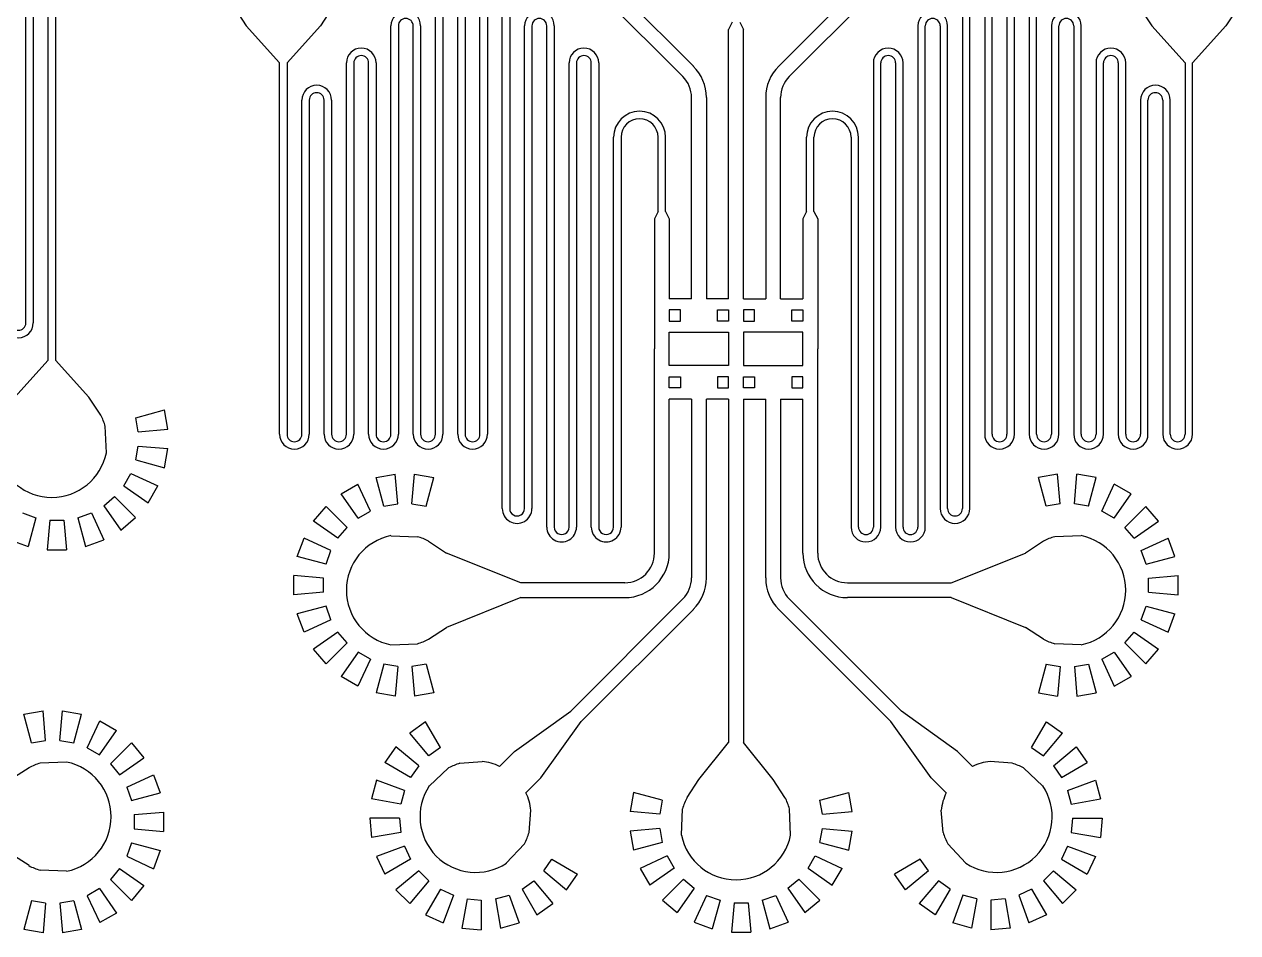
# Model space of a CAD drawing. Extents: x 5000 to 155000, y 156735 to 206735.
# Drawn here: x 98871 to 115220, y 182268 to 194501 of the extents above; entities that cross this region are included whole.
import ezdxf

# ---------------------------------------------------------------- set-up
doc = ezdxf.new("R2010")
doc.units = 0
doc.layers.get('0').update_dxf_attribs({"linetype": 'CONTINUOUS'})

# ---------------------------------------------------------------- blocks, each defined once
blk = doc.blocks.new('CellMigration_Res100umX10cm')
for p, q in [((6906, 7809), (6906, 12309)), ((7006, 12309), (7006, 7809)), ((7206, 7309), (7206, 12309)), ((7306, 12309), (7306, 7309)), ((7206, 7309), (6756, 6809)), ((7306, 7309), (7756, 6809)), ((7915, 6567), (7756, 6809)), ((8387, 6532), (8773, 6636)), ((8818, 6378), (8773, 6636)), ((7991, 6059), (7977, 6416)), ((8420, 6343), (8387, 6532)), ((8420, 6343), (8818, 6378)), ((8387, 5963), (8420, 6151)), ((8420, 6151), (8818, 6117)), ((8773, 5859), (8818, 6117)), ((8387, 5963), (8773, 5859)), ((8225, 5616), (8321, 5782)), ((8321, 5782), (8684, 5613)), ((8225, 5616), (8553, 5387)), ((8553, 5387), (8684, 5613)), ((7955, 5346), (8102, 5469)), ((8102, 5469), (8385, 5187)), ((6859, 5250), (7039, 5185)), ((7609, 5185), (7789, 5250)), ((7789, 5250), (7958, 4888)), ((7955, 5346), (8184, 5019)), ((7039, 5185), (6936, 4798)), ((7228, 5151), (7193, 4753)), ((7228, 5151), (7420, 5151)), ((7420, 5151), (7455, 4753)), ((7609, 5185), (7712, 4798)), ((8184, 5019), (8385, 5187)), ((6690, 4888), (6936, 4798)), ((7193, 4753), (7455, 4753)), ((7712, 4798), (7958, 4888)), ((6880, 2540), (7138, 2585)), ((6984, 2153), (6880, 2540)), ((7173, 2187), (7138, 2585)), ((7364, 2187), (7399, 2585)), ((7399, 2585), (7657, 2540)), ((7553, 2153), (7657, 2540)), ((7733, 2088), (7902, 2450)), ((7899, 1992), (8129, 2320)), ((7902, 2450), (8129, 2320)), ((6984, 2153), (7173, 2187)), ((7364, 2187), (7553, 2153)), ((8046, 1869), (8329, 2152)), ((8329, 2152), (8497, 1951)), ((7733, 2088), (7899, 1992)), ((6949, 1818), (6706, 1659)), ((7456, 1894), (7100, 1880)), ((8046, 1869), (8170, 1722)), ((8170, 1722), (8497, 1951)), ((8265, 1556), (8628, 1725)), ((8628, 1725), (8717, 1479)), ((8265, 1556), (8331, 1376)), ((8331, 1376), (8717, 1479)), ((8364, 1187), (8763, 1222)), ((8364, 1187), (8364, 995)), ((8763, 1222), (8763, 960)), ((8364, 995), (8763, 960)), ((6949, 500), (6706, 659)), ((8331, 806), (8265, 626)), ((8331, 806), (8717, 703)), ((8717, 703), (8628, 457)), ((8265, 626), (8628, 457)), ((7456, 425), (7100, 438)), ((8170, 460), (8046, 313)), ((8170, 460), (8497, 231)), ((7899, 190), (7733, 94)), ((7899, 190), (8129, -138)), ((8046, 313), (8329, 30)), ((8497, 231), (8329, 30)), ((6984, 28), (6880, -358)), ((7173, -5), (6984, 28)), ((7553, 28), (7364, -5)), ((7553, 28), (7657, -358)), ((7733, 94), (7902, -268)), ((7173, -5), (7138, -403)), ((7364, -5), (7399, -403)), ((8129, -138), (7902, -268)), ((7138, -403), (6880, -358)), ((7657, -358), (7399, -403))]:
    blk.add_line(p, q)
for centre, radius, start, end in [((6806, 7809), 200, 180, 0), ((6806, 7809), 100, 180, 0), ((7256, 6209), 750, 15.9728, 28.5014), ((7256, 6209), 750, 191.537, 348.463), ((7306, 1159), 750, 105.9728, 118.5014), ((7306, 1159), 750, 281.537, 78.463), ((7306, 1159), 750, 241.4986, 254.0272)]:
    blk.add_arc(centre, radius, start, end)
blk = doc.blocks.new('CellMigration_Res100umX10cm_WC200umWS200umPillarSp150')
for p, q in [((-2538, 18958), (-2277, 18981)), ((-2277, 18581), (-2277, 18981)), ((699, 18970), (453, 18881)), ((803, 18584), (699, 18970)), ((991, 18617), (957, 19016)), ((1218, 19016), (957, 19016)), ((1183, 18617), (1218, 19016)), ((1372, 18584), (1476, 18970)), ((1721, 18881), (1476, 18970)), ((4589, 18581), (4589, 18981)), ((4849, 18958), (4589, 18981)), ((-3027, 18780), (-2791, 18890)), ((-2654, 18514), (-2791, 18890)), ((-2468, 18564), (-2538, 18958)), ((-2086, 18564), (-2017, 18958)), ((-2017, 18958), (-1764, 18890)), ((-1901, 18514), (-1764, 18890)), ((622, 18518), (453, 18881)), ((1552, 18518), (1721, 18881)), ((4328, 18958), (4076, 18890)), ((4213, 18514), (4076, 18890)), ((4398, 18564), (4328, 18958)), ((4780, 18564), (4849, 18958)), ((4965, 18514), (5102, 18890)), ((5339, 18780), (5102, 18890)), ((-2827, 18433), (-3027, 18780)), ((-1727, 18433), (-1527, 18780)), ((-1527, 18780), (-1313, 18630)), ((227, 18750), (27, 18582)), ((456, 18423), (227, 18750)), ((1718, 18423), (1948, 18750)), ((2148, 18582), (1948, 18750)), ((3839, 18780), (3625, 18630)), ((4039, 18433), (3839, 18780)), ((5139, 18433), (5339, 18780)), ((-3427, 18445), (-3242, 18630)), ((-2985, 18323), (-3242, 18630)), ((-2827, 18433), (-2654, 18514)), ((-2468, 18564), (-2277, 18581)), ((-2086, 18564), (-1901, 18514)), ((-1570, 18323), (-1313, 18630)), ((309, 18299), (27, 18582)), ((803, 18584), (622, 18518)), ((1183, 18617), (991, 18617)), ((1552, 18518), (1372, 18584)), ((1865, 18299), (2148, 18582)), ((3882, 18323), (3625, 18630)), ((4398, 18564), (4213, 18514)), ((4780, 18564), (4589, 18581)), ((5139, 18433), (4965, 18514)), ((5296, 18323), (5553, 18630)), ((5738, 18445), (5553, 18630)), ((-3120, 18188), (-3427, 18445)), ((-3120, 18188), (-2985, 18323)), ((-1727, 18433), (-1570, 18323)), ((-1435, 18188), (-1128, 18445)), ((-1128, 18445), (-978, 18231)), ((-141, 18382), (-272, 18155)), ((186, 18152), (-141, 18382)), ((456, 18423), (309, 18299)), ((1865, 18299), (1718, 18423)), ((1988, 18152), (2316, 18382)), ((2447, 18155), (2316, 18382)), ((3440, 18445), (3290, 18231)), ((3746, 18188), (3440, 18445)), ((4039, 18433), (3882, 18323)), ((5432, 18188), (5296, 18323)), ((5432, 18188), (5738, 18445)), ((-3687, 17994), (-3577, 18231)), ((-3230, 18031), (-3577, 18231)), ((-1435, 18188), (-1325, 18031)), ((-1325, 18031), (-978, 18231)), ((90, 17986), (-272, 18155)), ((186, 18152), (90, 17986)), ((2084, 17986), (1988, 18152)), ((2084, 17986), (2447, 18155)), ((3636, 18031), (3290, 18231)), ((3746, 18188), (3636, 18031)), ((5542, 18031), (5888, 18231)), ((5998, 17994), (5888, 18231)), ((-3311, 17857), (-3687, 17994)), ((-3311, 17857), (-3230, 18031)), ((-1939, 18085), (-1697, 17823)), ((4251, 18085), (4008, 17823)), ((5623, 17857), (5542, 18031)), ((5623, 17857), (5998, 17994)), ((-362, 17910), (-407, 17652)), ((25, 17806), (-362, 17910)), ((2150, 17806), (2536, 17910)), ((2582, 17652), (2536, 17910)), ((-3777, 17481), (-3755, 17741)), ((-3361, 17672), (-3755, 17741)), ((-3377, 17481), (-3361, 17672)), ((-1634, 17672), (-1608, 17373)), ((25, 17806), (-9, 17617)), ((421, 17709), (435, 17353)), ((1891, 17709), (1877, 17353)), ((2183, 17617), (2150, 17806)), ((3945, 17672), (3919, 17373)), ((5672, 17672), (6066, 17741)), ((5689, 17481), (5672, 17672)), ((6089, 17481), (6066, 17741)), ((-9, 17617), (-407, 17652)), ((2183, 17617), (2582, 17652)), ((-3377, 17481), (-3777, 17481)), ((-9, 17426), (-407, 17391)), ((-407, 17391), (-362, 17133)), ((-9, 17426), (25, 17237)), ((2150, 17237), (2183, 17426)), ((2183, 17426), (2582, 17391)), ((2536, 17133), (2582, 17391)), ((5689, 17481), (6089, 17481)), ((-3361, 17290), (-3755, 17220)), ((-3687, 16968), (-3755, 17220)), ((-3311, 17105), (-3361, 17290)), ((25, 17237), (-362, 17133)), ((497, 17201), (656, 16959)), ((1815, 17201), (1656, 16959)), ((2150, 17237), (2536, 17133)), ((5623, 17105), (5672, 17290)), ((5672, 17290), (6066, 17220)), ((5998, 16968), (6066, 17220)), ((-3311, 17105), (-3687, 16968)), ((-2978, 17046), (-2717, 16803)), ((-1676, 17136), (-1474, 16934)), ((3987, 17136), (3786, 16934)), ((5290, 17046), (5028, 16803)), ((5623, 17105), (5998, 16968)), ((-3230, 16931), (-3577, 16731)), ((-3120, 16774), (-3230, 16931)), ((-1474, 16934), (-929, 16177)), ((656, 16959), (1056, 16459)), ((1656, 16959), (1256, 16459)), ((3786, 16934), (3241, 16177)), ((5432, 16774), (5542, 16931)), ((5542, 16931), (5888, 16731)), ((-3427, 16517), (-3577, 16731)), ((-3120, 16774), (-3427, 16517)), ((-2566, 16740), (-2267, 16714)), ((-2029, 16782), (-1828, 16581)), ((4341, 16782), (4139, 16581)), ((4877, 16740), (4578, 16714)), ((5432, 16774), (5738, 16517)), ((5738, 16517), (5888, 16731)), ((-2985, 16638), (-3242, 16332)), ((-2827, 16528), (-3027, 16182)), ((-2827, 16528), (-2985, 16638)), ((-1828, 16581), (-1071, 16036)), ((4139, 16581), (3382, 16036)), ((5139, 16528), (5296, 16638)), ((5139, 16528), (5339, 16182)), ((5296, 16638), (5553, 16332)), ((1056, 11834), (1056, 16459)), ((1056, 16459), (1056, 16459)), ((1256, 11834), (1256, 16459)), ((-3027, 16182), (-3242, 16332)), ((5339, 16182), (5553, 16332)), ((-1071, 16036), (439, 14527)), ((580, 14668), (-929, 16177)), ((1731, 14668), (3241, 16177)), ((3382, 16036), (1873, 14527)), ((-3940, 15700), (-4167, 15570)), ((-3771, 15338), (-3940, 15700)), ((-3437, 15835), (-3695, 15790)), ((-3591, 15403), (-3695, 15790)), ((-3402, 15437), (-3437, 15835)), ((-3211, 15437), (-3176, 15835)), ((-2918, 15790), (-3176, 15835)), ((-3022, 15403), (-2918, 15790)), ((5230, 15790), (5487, 15835)), ((5333, 15403), (5230, 15790)), ((5522, 15437), (5487, 15835)), ((5714, 15437), (5749, 15835)), ((5749, 15835), (6006, 15790)), ((5902, 15403), (6006, 15790)), ((6083, 15338), (6252, 15700)), ((6252, 15700), (6478, 15570)), ((-3937, 15242), (-4167, 15570)), ((6249, 15242), (6478, 15570)), ((-4367, 15402), (-4535, 15201)), ((-4084, 15119), (-4367, 15402)), ((-3402, 15437), (-3591, 15403)), ((-3022, 15403), (-3211, 15437)), ((5333, 15403), (5522, 15437)), ((5714, 15437), (5902, 15403)), ((6396, 15119), (6678, 15402)), ((6678, 15402), (6847, 15201)), ((-3771, 15338), (-3937, 15242)), ((6083, 15338), (6249, 15242)), ((-4207, 14972), (-4535, 15201)), ((-4084, 15119), (-4207, 14972)), ((-3494, 15144), (-3138, 15130)), ((-2986, 15068), (-2744, 14909)), ((5298, 15068), (5056, 14909)), ((5806, 15144), (5449, 15130)), ((6396, 15119), (6519, 14972)), ((6519, 14972), (6847, 15201)), ((-4666, 14975), (-4755, 14729)), ((-4303, 14806), (-4666, 14975)), ((-2744, 14909), (-2744, 14909)), ((-1744, 14509), (-2744, 14909)), ((4056, 14509), (5056, 14909)), ((5056, 14909), (5056, 14909)), ((6615, 14806), (6977, 14975)), ((6977, 14975), (7067, 14729)), ((-4369, 14626), (-4755, 14729)), ((-4303, 14806), (-4369, 14626)), ((6615, 14806), (6680, 14626)), ((6680, 14626), (7067, 14729)), ((-4801, 14472), (-4801, 14210)), ((-4402, 14437), (-4801, 14472)), ((-4402, 14437), (-4402, 14245)), ((-1744, 14509), (-344, 14509)), ((4056, 14509), (2656, 14509)), ((6714, 14437), (7112, 14472)), ((6714, 14437), (6714, 14245)), ((7112, 14472), (7112, 14210)), ((-4402, 14245), (-4801, 14210)), ((-1744, 14309), (-2744, 13909)), ((-344, 14309), (-1744, 14309)), ((556, 11834), (556, 14244)), ((756, 14244), (756, 11834)), ((1556, 14244), (1556, 11834)), ((1756, 11834), (1756, 14244)), ((2656, 14309), (4056, 14309)), ((4056, 14309), (5056, 13909)), ((6714, 14245), (7112, 14210)), ((-4369, 14056), (-4755, 13953)), ((-4755, 13953), (-4666, 13707)), ((-4369, 14056), (-4303, 13876)), ((-2986, 13750), (-2744, 13909)), ((-2744, 13909), (-2744, 13909)), ((56, 13909), (56, 11159)), ((256, 13909), (256, 11834)), ((2056, 13909), (2056, 11834)), ((2256, 13909), (2256, 11159)), ((5056, 13909), (5056, 13909)), ((5298, 13750), (5056, 13909)), ((6680, 14056), (6615, 13876)), ((6680, 14056), (7067, 13953)), ((7067, 13953), (6977, 13707)), ((-4303, 13876), (-4666, 13707)), ((6615, 13876), (6977, 13707)), ((-4207, 13710), (-4535, 13481)), ((-4207, 13710), (-4084, 13563)), ((-3494, 13675), (-3138, 13688)), ((5806, 13675), (5449, 13688)), ((6519, 13710), (6396, 13563)), ((6519, 13710), (6847, 13481)), ((-4535, 13481), (-4367, 13280)), ((-4084, 13563), (-4367, 13280)), ((-3937, 13440), (-4167, 13112)), ((-3937, 13440), (-3771, 13344)), ((-1394, 13559), (-1394, 6809)), ((-1294, 6809), (-1294, 13559)), ((-1094, 13559), (-1094, 7309)), ((-994, 7309), (-994, 13559)), ((-794, 13559), (-794, 7309)), ((-694, 7309), (-694, 13559)), ((-494, 13559), (-494, 8309)), ((-394, 8309), (-394, 13559)), ((2706, 8309), (2706, 13559)), ((2806, 13559), (2806, 8309)), ((3006, 7309), (3006, 13559)), ((3106, 13559), (3106, 7309)), ((3306, 7309), (3306, 13559)), ((3406, 13559), (3406, 7309)), ((3606, 6809), (3606, 13559)), ((3706, 13559), (3706, 6809)), ((6249, 13440), (6083, 13344)), ((6249, 13440), (6478, 13112)), ((6396, 13563), (6678, 13280)), ((6847, 13481), (6678, 13280)), ((-3771, 13344), (-3940, 12982)), ((-3591, 13278), (-3695, 12892)), ((-3591, 13278), (-3402, 13245)), ((-3402, 13245), (-3437, 12847)), ((-3211, 13245), (-3022, 13278)), ((-3211, 13245), (-3176, 12847)), ((-3022, 13278), (-2918, 12892)), ((-1994, 13309), (-1994, 6309)), ((-1894, 6309), (-1894, 13309)), ((-1694, 13309), (-1694, 6809)), ((-1594, 6809), (-1594, 13309)), ((3906, 6809), (3906, 13309)), ((4006, 13309), (4006, 6809)), ((4206, 6309), (4206, 13309)), ((4306, 13309), (4306, 6309)), ((5333, 13278), (5230, 12892)), ((5522, 13245), (5333, 13278)), ((5522, 13245), (5487, 12847)), ((5902, 13278), (5714, 13245)), ((5714, 13245), (5749, 12847)), ((5902, 13278), (6006, 12892)), ((6083, 13344), (6252, 12982)), ((-4167, 13112), (-3940, 12982)), ((6478, 13112), (6252, 12982)), ((-3695, 12892), (-3437, 12847)), ((-3176, 12847), (-2918, 12892)), ((5487, 12847), (5230, 12892)), ((6006, 12892), (5749, 12847)), ((-4994, 12309), (-4994, 7309)), ((-4894, 7309), (-4894, 12309)), ((-4694, 12309), (-4694, 7809)), ((-4594, 7809), (-4594, 12309)), ((-4394, 12309), (-4394, 7809)), ((-4294, 7809), (-4294, 12309)), ((-4094, 12309), (-4094, 7309)), ((-3994, 7309), (-3994, 12309)), ((-3794, 12309), (-3794, 7309)), ((-3694, 7309), (-3694, 12309)), ((-3494, 12309), (-3494, 6809)), ((-3394, 6809), (-3394, 12309)), ((-3194, 12309), (-3194, 6809)), ((-3094, 6809), (-3094, 12309)), ((-2894, 12309), (-2894, 6309)), ((-2794, 6309), (-2794, 12309)), ((-2594, 12309), (-2594, 6309)), ((-2494, 6309), (-2494, 12309)), ((-2294, 12309), (-2294, 6309)), ((-2194, 6309), (-2194, 12309)), ((4506, 6309), (4506, 12309)), ((4606, 12309), (4606, 6309)), ((4806, 6309), (4806, 12309)), ((4906, 12309), (4906, 6309)), ((5106, 6309), (5106, 12309)), ((5206, 12309), (5206, 6309)), ((5406, 6809), (5406, 12309)), ((5506, 12309), (5506, 6809)), ((5706, 6809), (5706, 12309)), ((5806, 12309), (5806, 6809)), ((6006, 7309), (6006, 12309)), ((6106, 12309), (6106, 7309)), ((6306, 7309), (6306, 12309)), ((6406, 12309), (6406, 7309)), ((6606, 7809), (6606, 12309)), ((6706, 12309), (6706, 7809)), ((6906, 7809), (6906, 12309)), ((7006, 12309), (7006, 7809)), ((7206, 7309), (7206, 12309)), ((7306, 12309), (7306, 7309)), ((556, 11834), (256, 11834)), ((256, 11834), (256, 11834)), ((1056, 11834), (756, 11834)), ((1256, 11834), (1556, 11834)), ((1756, 11834), (2056, 11834)), ((2056, 11834), (2056, 11834)), ((256, 11684), (256, 11534)), ((406, 11684), (256, 11684)), ((406, 11534), (406, 11684)), ((906, 11534), (906, 11684)), ((906, 11684), (1056, 11684)), ((1056, 11684), (1056, 11534)), ((1256, 11684), (1256, 11534)), ((1406, 11684), (1256, 11684)), ((1406, 11534), (1406, 11684)), ((1906, 11534), (1906, 11684)), ((1906, 11684), (2056, 11684)), ((2056, 11684), (2056, 11534)), ((256, 11534), (406, 11534)), ((1056, 11534), (906, 11534)), ((1256, 11534), (1406, 11534)), ((2056, 11534), (1906, 11534)), ((1056, 11384), (256, 11384)), ((256, 11384), (256, 10934)), ((1056, 10934), (1056, 11384)), ((1256, 10934), (1256, 11384)), ((1256, 11384), (2056, 11384)), ((2056, 11384), (2056, 10934)), ((56, 9409), (56, 11159)), ((2256, 9409), (2256, 11159)), ((256, 10934), (1056, 10934)), ((2056, 10934), (1256, 10934)), ((256, 10634), (256, 10784)), ((256, 10784), (406, 10784)), ((406, 10634), (256, 10634)), ((406, 10784), (406, 10634)), ((1056, 10784), (906, 10784)), ((906, 10784), (906, 10634)), ((906, 10634), (1056, 10634)), ((1056, 10634), (1056, 10784)), ((1256, 10634), (1256, 10784)), ((1256, 10784), (1406, 10784)), ((1406, 10634), (1256, 10634)), ((1406, 10784), (1406, 10634)), ((2056, 10784), (1906, 10784)), ((1906, 10784), (1906, 10634)), ((1906, 10634), (2056, 10634)), ((2056, 10634), (2056, 10784)), ((556, 10484), (256, 10484)), ((256, 10484), (256, 10484)), ((256, 9409), (256, 10484)), ((556, 10484), (556, 7775)), ((1056, 10484), (756, 10484)), ((756, 7775), (756, 10484)), ((1056, 10484), (1056, 6859)), ((1256, 10484), (1256, 6859)), ((1256, 10484), (1556, 10484)), ((1556, 7775), (1556, 10484)), ((1756, 10484), (2056, 10484)), ((1756, 10484), (1756, 7775)), ((2056, 10484), (2056, 10484)), ((2056, 9409), (2056, 10484)), ((106, 9309), (56, 9409)), ((206, 9309), (256, 9409)), ((2106, 9309), (2056, 9409)), ((2206, 9309), (2256, 9409)), ((106, 9309), (106, 8309)), ((206, 9309), (206, 8309)), ((2106, 9309), (2106, 8309)), ((2206, 9309), (2206, 8309)), ((-1071, 5983), (439, 7492)), ((3382, 5983), (1873, 7492)), ((-4994, 7309), (-5444, 6809)), ((-4894, 7309), (-4444, 6809)), ((580, 7351), (-929, 5842)), ((1731, 7351), (3241, 5842)), ((7206, 7309), (6756, 6809)), ((7306, 7309), (7756, 6809)), ((-5603, 6567), (-5444, 6809)), ((-4285, 6567), (-4444, 6809)), ((1106, 6759), (1056, 6859)), ((1206, 6759), (1256, 6859)), ((6597, 6567), (6756, 6809)), ((7915, 6567), (7756, 6809))]:
    blk.add_line(p, q)
for centre, radius, start, end in [((-2353, 17459), 750, 56.537, 213.463), ((1156, 17559), 750, 11.537, 168.463), ((4664, 17459), 750, 326.537, 123.463), ((-2353, 17459), 750, 16.4986, 29.0272), ((4664, 17459), 750, 150.9728, 163.5014), ((-2353, 17459), 750, 334.4712, 353.4246), ((1156, 17559), 750, 195.9728, 208.5014), ((1156, 17559), 750, 331.4986, 344.0272), ((4664, 17459), 750, 186.5754, 205.5288), ((-2353, 17459), 750, 240.9728, 253.5014), ((-2353, 17459), 750, 276.5754, 295.5288), ((4664, 17459), 750, 244.4712, 263.4246), ((4664, 17459), 750, 286.4986, 299.0272), ((-3344, 14409), 750, 101.537, 258.463), ((-3344, 14409), 750, 61.4986, 74.0272), ((5656, 14409), 750, 105.9728, 118.5014), ((5656, 14409), 750, 281.537, 78.463), ((156, 14244), 600, 0, 45), ((2156, 14244), 600, 135, 180), ((-344, 13909), 600, 0, 90), ((156, 14244), 400, 0, 45), ((2156, 14244), 400, 135, 180), ((2656, 13909), 600, 90, 180), ((-344, 13909), 400, 0, 90), ((2656, 13909), 400, 90, 180), ((-3344, 14409), 750, 285.9728, 298.5014), ((-1194, 13559), 200, 0, 180), ((-594, 13559), 200, 0, 180), ((2906, 13559), 200, 360, 180), ((3506, 13559), 200, 360, 180), ((5656, 14409), 750, 241.4986, 254.0272), ((-1194, 13559), 100, 0, 180), ((-594, 13559), 100, 0, 180), ((2906, 13559), 100, 360, 180), ((3506, 13559), 100, 360, 180), ((-1794, 13309), 200, 0, 180), ((-1794, 13309), 100, 0, 180), ((4106, 13309), 200, 360, 180), ((4106, 13309), 100, 360, 180), ((-4794, 12309), 200, 0, 180), ((-4194, 12309), 200, 0, 180), ((-3594, 12309), 200, 0, 180), ((-2994, 12309), 200, 0, 180), ((-2394, 12309), 200, 0, 180), ((4706, 12309), 200, 0, 180), ((5306, 12309), 200, 0, 180), ((5906, 12309), 200, 0, 180), ((6506, 12309), 200, 0, 180), ((7106, 12309), 200, 0, 180), ((-4794, 12309), 100, 0, 180), ((-4194, 12309), 100, 0, 180), ((-3594, 12309), 100, 0, 180), ((-2994, 12309), 100, 0, 180), ((-2394, 12309), 100, 0, 180), ((4706, 12309), 100, 0, 180), ((5306, 12309), 100, 0, 180), ((5906, 12309), 100, 0, 180), ((6506, 12309), 100, 0, 180), ((7106, 12309), 100, 0, 180), ((-144, 8309), 350, 180, 0), ((-144, 8309), 250, 180, 0), ((2456, 8309), 350, 180, 0), ((2456, 8309), 250, 180, 0), ((-4494, 7809), 200, 180, 0), ((-4494, 7809), 100, 180, 0), ((156, 7775), 400, 315, 0), ((156, 7775), 600, 315, 0), ((2156, 7775), 600, 180, 225), ((2156, 7775), 400, 180, 225), ((6806, 7809), 200, 180, 0), ((6806, 7809), 100, 180, 0), ((-3894, 7309), 200, 180, 0), ((-3894, 7309), 100, 180, 0), ((-894, 7309), 200, 180, 0), ((-894, 7309), 100, 180, 0), ((3206, 7309), 200, 180, 0), ((3206, 7309), 100, 180, 0), ((6206, 7309), 200, 180, 0), ((6206, 7309), 100, 180, 0), ((-3294, 6809), 200, 180, 0), ((-3294, 6809), 100, 180, 0), ((-1494, 6809), 200, 180, 0), ((-1494, 6809), 100, 180, 0), ((3806, 6809), 200, 180, 0), ((3806, 6809), 100, 180, 0), ((5606, 6809), 200, 180, 0), ((5606, 6809), 100, 180, 0)]:
    blk.add_arc(centre, radius, start, end)

msp = doc.modelspace()

# ---------------------------------------------------------------- block references
msp.add_blockref('CellMigration_Res100umX10cm', (91986, 182671))
at = {"rotation": 180}
msp.add_blockref('CellMigration_Res100umX10cm_WC200umWS200umPillarSp150', (109617, 201289), dxfattribs=at)

doc.saveas('drawing.dxf')
